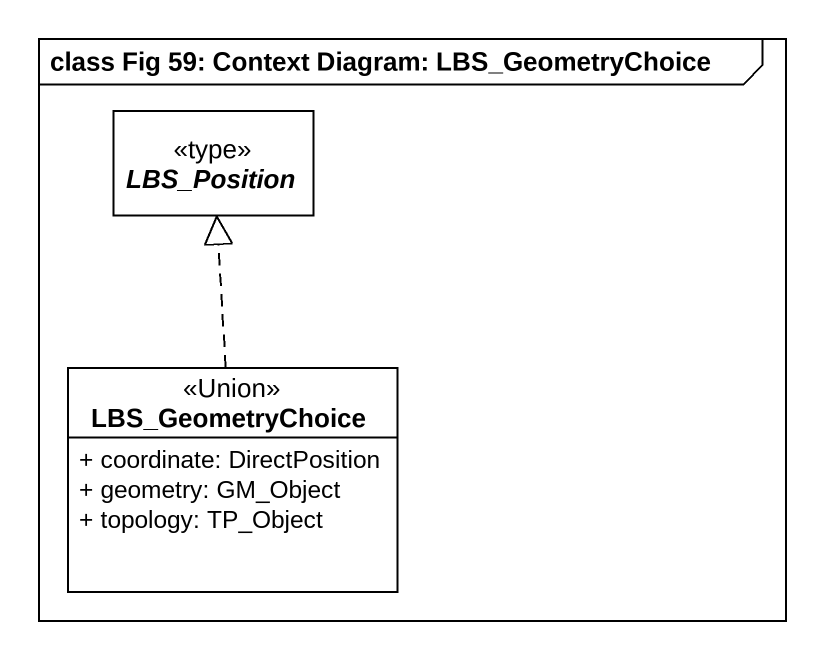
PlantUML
@startuml
mainframe class Fig 59: Context Diagram: LBS_GeometryChoice
hide circle
hide empty members
skinparam classAttributeIconSize 0
abstract class LBS_Position <<type>>
class LBS_GeometryChoice <<Union>> {
  + coordinate: DirectPosition
  + geometry: GM_Object
  + topology: TP_Object
}
LBS_GeometryChoice .up.|> LBS_Position
@enduml
